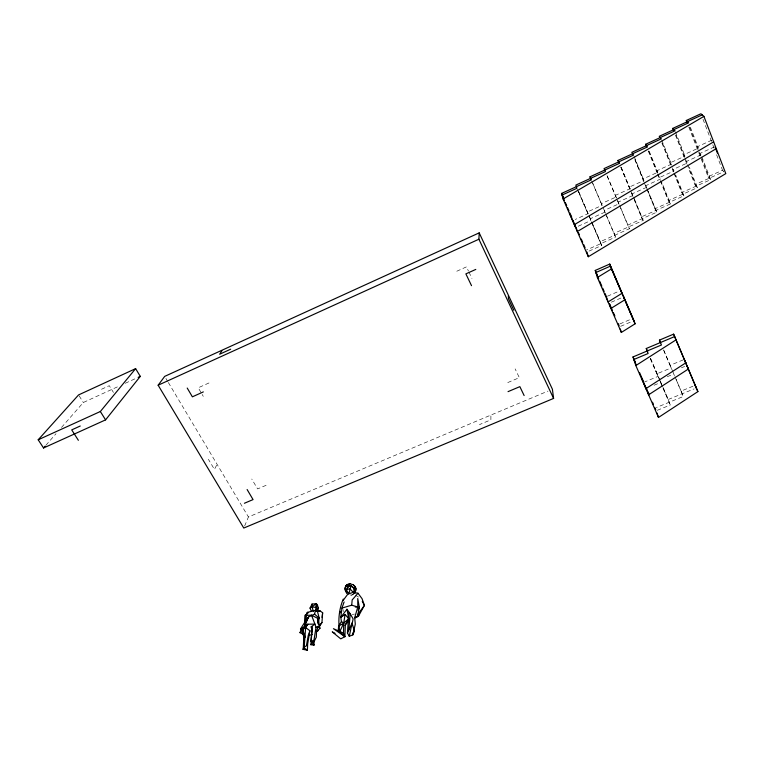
<?xml version="1.0" encoding="UTF-8"?>
<svg xmlns="http://www.w3.org/2000/svg" width="764" height="764" viewBox="0 0 764 764"><rect width="100%" height="100%" fill="white"/><g stroke="black" fill="none" stroke-linecap="round" stroke-linejoin="round"><path stroke-width="0.57" stroke-dasharray="3.82 2.86" d="M490.908 415.902L490.889 419.818L479.42 424.631M244.623 526.033L248.434 516.97L548.017 391.072M216.613 465.228L214.436 469.421L208.371 459.259M45.878 445.297L56.02 433.713M61.483 427.468L83.333 402.504L118.802 386.231M353.436 594.02L350.857 595.462L350.81 593.743M101.497 389.277L109.29 385.696L113.454 392.448M125.248 383.28L137.071 377.855M711.857 140.146L697.207 146.793L698.458 148.101L683.799 154.748L684.974 156.114L670.295 162.761L671.394 164.174L656.706 170.83L657.718 172.301L643.021 178.948L643.947 180.476L629.23 187.123L630.08 188.708L615.354 195.364L616.118 196.997L601.383 203.654L602.061 205.354L587.306 212L587.898 213.758L575.244 219.459M714.445 146.898L699.814 153.507L701.085 154.853L710.701 179.655L681.679 192.614L673.752 172.74M701.085 154.853L686.444 161.471L687.629 162.875L672.979 169.493L674.087 170.945L659.428 177.563L660.449 179.072L645.771 185.69L656.897 212.144L627.769 225.103L629.431 228.722L600.256 241.682L601.593 245.531L587.984 251.566M209.002 382.945L198.258 387.787L201.62 393.508M456.776 271.239L466.451 266.875L468.456 271.086M646.716 187.256L632.029 193.875L634.235 198.745M632.898 195.498L618.191 202.116L618.974 203.797L604.257 210.415L615.555 237.098L586.36 250.057M604.954 212.144L590.219 218.771L592.234 223.823M578.195 226.239L590.83 220.567M701.247 159.065L708.085 176.704L722.534 170.238L723.919 171.671L694.925 184.63L688.421 168.09M660.306 180.762L668.338 200.655L697.389 187.696L689.329 167.192M646.917 189.224L654.901 208.753L683.981 195.785L675.806 175.262M634.187 199.528L641.378 216.9L670.486 203.931L661.758 182.319M634.683 199.824L643.212 220.404L614.055 233.364L615.555 237.098M607.447 296.212L618.84 291.275M611.295 302.21L621.638 297.75M619.814 323.955L631.054 319.161M620.588 326.333L631.895 321.51M266.12 485.302L257.592 488.922L251.776 479.009M507.745 382.583L519.329 377.655L515.127 368.85M683.207 359.892L670.133 365.326L671.184 367.895L657.002 373.777L657.985 376.413L644.883 381.847M681.421 367.809L684.687 366.453M667.249 376.719L673.791 374.016L672.721 371.409M654.079 385.237L660.621 382.535L659.628 379.87M692.948 386.231L681.125 391.072L683.341 396.478L656.343 407.518M657.298 410.316L670.305 405.016L668.233 399.486L694.123 388.895M351.641 595.137L353.617 594.497M352.194 614.457L354.525 614.084M355.25 595.099L358.86 597.257M708.085 176.704L710.701 179.655M694.925 184.63L697.389 187.696M681.679 192.614L683.981 195.785M668.338 200.655L670.486 203.931M79.169 395.867L83.333 402.504M165.912 378.419L167.727 381.475M168.338 382.487L248.434 516.97M654.901 208.753L656.897 212.144M202.173 394.463L203.291 396.373M641.378 216.9L643.212 220.404M468.962 272.137L471.971 278.449M578.682 191.611L588.528 214.474M588.996 215.563L600.256 241.682M650.479 358.268L659.819 379.966M660.287 381.045L662.627 386.469M663.095 387.558L668.233 399.486M578.663 191.945L600.915 243.592M650.46 358.583L669.264 402.236M577.374 189.338L587.898 213.758M592.702 224.903L601.593 245.531M650.46 358.956L657.985 376.413M660.621 382.535L662.464 386.823M662.932 387.892L670.305 405.016M592.788 183.341L614.8 235.216M663.601 349.874L674.526 375.668M674.984 376.728L682.223 393.766M591.68 180.953L602.061 205.354M663.763 350.447L671.184 367.895M676.064 379.364L683.341 396.478M607.036 175.539L617.131 199.576M617.379 200.187L620.339 207.044M620.788 208.123L629.431 228.722M607.237 176.207L619.098 204.456M619.556 205.545L627.769 225.103M621.313 167.536L630.08 188.708M621.027 167.316L642.285 218.638M620.683 166.953L631.035 191.926M631.484 193.015L633.728 198.439M634.024 156.19L643.947 180.476M634.922 159.16L644.195 181.842M645.628 185.346L655.894 210.434M634.941 159.934L643.813 181.631M644.253 182.72L646.478 188.145M648.731 151.062L657.527 172.855M657.966 173.944L660.287 179.712M660.726 180.791L669.398 202.288M648.254 150.928L657.183 173.027M657.623 174.135L659.857 179.664M649.266 151.348L657.718 172.301M661.739 139.936L671.394 164.174M662.436 143.011L682.825 194.19M661.872 142.935L670.677 165.014M672.435 169.436L673.313 171.642M675.462 131.895L684.974 156.114M676.054 135.056L684.811 157.308M685.241 158.425L696.147 186.158M675.405 134.999L684.945 159.265M685.384 160.364L687.982 166.982M688.832 127.11L698.248 151.358M698.678 152.456L700.817 157.967M690.36 127.206L698.458 148.101M689.577 127.11L709.384 178.165M703.004 119.232L712.354 143.661M712.783 144.768L714.053 148.092M716.594 154.739L722.534 170.238M343.036 609.424L343.303 611.62"/><path stroke-width="1.15" d="M313.498 611.563L312.037 607.027L312.046 604.066L316.392 603.703L317.872 606.177M317.872 621.944L318.483 617.522L314.567 614.141L308.417 617.083L306.03 620.263L300.5 629.001L302.659 631.637L304.311 640.175M335.043 633.346L332.244 631.866L340.744 638.866L344.889 636.67L343.533 633.117L343.714 623.195L345.07 614.428L348.737 618.697L348.451 621.008L345.041 625.296M318.731 627.311L321.959 622.536L322.637 612.747L320.116 610.913L316.086 611.42L316.392 603.703L318.196 607.714L318.101 610.722L316.086 611.42L316.392 603.703L310.041 608.106L311.378 611.286M343.533 633.117L333.419 628.676L344.889 636.67L345.328 624.847L348.737 618.697L346.961 609.242L340.782 617.35L341.432 621.533L338.643 626.117L338.137 631.561M303.757 634.578L299.975 632.659L302.659 631.637L302.783 629.536L305.648 627.597L309.926 630.749L307.663 643.851L307.386 650.231L303.27 649.4L303.814 636.116L302.783 629.536L307.959 624.207L314.921 624.092L316 627.359L313.956 640.366L313.966 645.169L310.872 644.711L312.037 630.596L311.158 626.862L314.921 624.092L311.511 615.163L306.479 615.383L306.03 620.263M553.594 398.416L478.904 239.227L479.2 232.867L164.699 376.375L158.138 385.209L243.783 528.048L553.594 398.416L552.401 389.229L479.2 232.867M304.846 623.252L305.266 615.144L307.739 613.244M304.282 645.933L303.27 649.4L304.282 645.933L305.648 627.597L307.959 624.207L305.084 624.713L304.091 627.034L300.5 629.001M347.448 633.012L352.061 623.09L354.401 631.188L352.834 634.884L349.291 636.278L347.448 633.012L348.795 612.948L350.227 613.798L353.121 618.888L351.746 625.878M305.266 615.144L305.151 623.758M344.889 636.67L339.789 631.589C337.831 620.96 339.054 609.042 343.265 599.071M348.814 629.87L350.227 613.798L346.961 609.242M345.07 614.428L340.782 617.35L341.957 608.077L351.698 605.203L352.175 599.941L357.991 593.236L362.05 598.661L364.418 605.384L358.44 616.214L355.298 617.933M353.044 632.812L352.834 634.884L355.298 624.112L354.677 617.742L357.8 606.96L357.733 598.508L359.309 607.132L357.724 615.469M312.858 644.004L313.966 645.169L313.039 642.295L310.824 641.158L312.4 627.12L311.158 626.862M322.045 617.408L322.637 612.747M318.426 623.395L319.199 617.981L317.413 611.257L315.465 610.302L307.214 612.413L306.479 615.383M351.755 625.143L352.061 623.09L349.291 636.278M347.104 588.948L347.62 586.466L350.686 585.453L354.238 588.461L354.401 591.183L353.254 592.511M303.27 649.4L304.148 645.351M314.567 614.141L315.465 610.302M359.051 613.912L358.44 616.214L355.308 617.207M341.957 608.077L344.106 601.917M309.926 630.749L308.274 635.304L306.374 645.895L303.461 647.423L307.386 650.231M358.106 610.379L359.309 607.132M316.296 630.567L318.435 630.558L316.554 630.806L318.33 626.327L319.954 628.294L316.697 631.675M299.975 632.659L302.076 627.454M339.655 613.492L340.505 611.391M353.761 593.217L354.315 589.942L353.445 587.965L350.924 585.892L348.823 585.797L347.524 587.631M350.924 585.892L348.871 593.771L347.467 594.593L343.103 600.504M304.091 627.034L308.417 617.083L305.084 624.713M339.789 631.589L343.714 623.195L348.737 618.697M310.041 608.106L312.046 604.066M313.851 642.046L316.334 637.157L316.554 630.806M316.086 611.42L318.196 607.714M357.991 593.236L353.226 592.377L348.871 593.771L346.312 589.961L348.823 585.797M318.98 626.585L320.154 624.742M354.248 593.533C356.664 590.973 356.32 586.838 353.36 584.861L350.218 583.782C344.86 583.686 343.743 590.219 347.104 593.389L345.271 589.808L345.471 586.656L346.923 584.89M221.866 350.81L219.64 354.229L230.69 349.196M357.399 615.039L364.418 605.384L362.279 601.354M353.531 592.759L354.41 591.613M105.575 419.875L140.299 376.375L135.629 368.64L78.568 394.921L38.2 439.787L43.538 447.981L105.575 419.875L100.351 411.509L135.629 368.64M319.19 625.993L321.959 622.536M43.538 447.981L45.095 446.195M310.872 644.711L313.956 640.366L310.824 641.158M658.501 417.44L697.895 391.607L673.609 334.145L659.447 340.114L661.443 344.994L633.003 356.941L635.839 365.555L658.501 417.44L656.983 412.99M635.839 365.555L676.15 339.799M621.371 332.426L635.104 323.802L609.739 264.067L595.251 270.437L597.381 277.485L621.371 332.426L620.282 329.036M597.381 277.485L611.439 268.899L609.739 264.067M702.192 114.877L672.798 128.381L675.023 130.797L645.58 144.3L647.48 146.936L617.99 160.44L619.556 163.295L590.009 176.809L591.231 179.893L561.635 193.407L563.097 198.984L588.318 256.723L725.8 173.609L703.921 116.376L700.913 113.769L686.273 120.502L687.122 122.698M716.26 148.646L577.317 231.549L576.094 227.185M574.327 224.683L713.652 141.846M563.097 198.984L703.921 116.376M338.643 626.117L343.714 623.195L341.432 621.533M138.141 377.359L140.299 376.375M38.2 439.787L100.351 411.509M158.138 385.209L478.904 239.227M80.239 426.016L71.72 429.884L78.367 440.312M203.329 391.903L192.385 396.822L187.209 388.045M475.791 269.415L465.878 273.875L471.522 285.669M316 627.359L318.33 626.327M244.404 503.256L253.056 499.589L247.116 489.523M508.031 391.646L519.854 386.641L524.123 395.542M636.211 364.925L633.843 359.491L648.111 353.503L646.268 348.499L674.688 336.552M350.218 583.782L346.331 585.348L345.137 587.974L345.452 590.476M346.312 589.961L349.807 588.586L353.226 592.377M311.511 615.163L317.91 618.477L319.199 617.981L318.483 617.522M309.487 635.247L312.371 634.473M317.413 611.257L320.116 610.913M355.27 607.027L357.8 606.96L351.698 605.203M312.037 607.027L315.914 607.351M307.214 612.413L308.56 612.604M686.273 120.502L688.65 122.813L659.236 136.317L661.299 138.838L631.828 152.342L633.566 155.082L604.047 168.596L605.441 171.566L575.875 185.079L576.925 188.278L562.065 195.059L564.376 200.34M353.36 584.861L355.718 587.908L355.05 592.959L355.909 588.738L354.649 586.169M513.866 310.289L508.48 298.81L508.356 295.744M684.296 359.433L685.824 362.843L645.914 388.637L644.147 383.356M684.783 360.713L686.349 364.199M686.865 365.555L688.402 368.993L648.607 394.797L646.449 388.389M695.097 385.342L697.895 391.607M561.635 193.407L563.536 197.771M595.251 270.437L597.133 274.753M633.003 356.941L635.371 362.375M565.293 202.45L566.678 205.621M567.604 207.732L568.989 210.902M569.906 213.013L571.749 217.243M578.443 232.581L579.389 234.739M581.28 239.065L582.693 242.303M583.639 244.47L585.052 247.708M598.718 279.032L595.882 272.519L610.465 266.12L621.972 293.328L608.058 301.933L606.74 297.712M599.664 281.2L601.831 286.166M602.748 288.267L604.123 291.409M605.04 293.51L606.415 296.661M609.615 303.986L612.518 310.633M613.406 312.667L614.867 316.009M618.133 323.516L619.088 325.693M639.525 372.526L643.794 382.296M647.853 391.588L649.247 394.778M652.494 402.236L653.43 404.366M654.824 407.565L655.751 409.695M570.164 214.703L575.473 226.87L574.767 224.339M641.875 378.944L646.65 389.879L645.704 387.081M611.439 268.899L635.104 323.802M646.268 348.499L647.671 351.755M633.948 320.632L623.701 296.852L624.78 299.851L610.913 308.465L609.567 304.177M590.009 176.809L590.935 178.986M659.447 340.114L660.373 342.282M673.609 334.145L696.29 388.007M617.99 160.44L618.888 162.617M645.58 144.3L646.478 146.507M672.798 128.381L673.667 130.587M715.295 147.643L717.377 153.087M353.465 628.667L354.401 631.188M302.783 629.536L305.142 637.281M586.933 252.024L588.318 256.723M573.134 220.414L574.022 223.613M318.149 623.968L317.91 618.477L319.954 628.294M317.91 618.477L318.54 624.064M302.601 629.555L302.659 631.637"/></g></svg>
